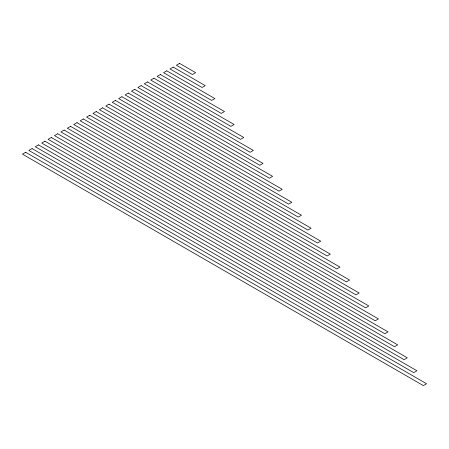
<?xml version="1.0" encoding="UTF-8"?>
<svg xmlns="http://www.w3.org/2000/svg" width="449" height="449" viewBox="0 0 449 449"><rect width="100%" height="100%" fill="white"/><g stroke="black" fill="none" stroke-linecap="round" stroke-linejoin="round"><path stroke-width="0.67" d="M25.655 152.284L22.45 154.136L423.345 385.59L426.55 383.738L25.655 152.284M32.07 148.585L28.865 150.437L413.72 372.631L416.93 370.779L32.07 148.585M38.485 144.881L35.28 146.733L404.1 359.671L407.305 357.819L38.485 144.881M44.9 141.177L41.695 143.029L394.48 346.707L397.685 344.854L44.9 141.177M51.315 137.473L48.105 139.325L384.855 333.747L388.065 331.895L51.315 137.473M57.73 133.768L54.52 135.62L375.235 320.782L378.445 318.93L57.73 133.768M64.145 130.07L60.935 131.916L365.615 307.823L368.82 305.971L64.145 130.07M70.555 126.365L67.35 128.218L355.995 294.864L359.2 293.012L70.555 126.365M76.97 122.661L73.765 124.513L346.37 281.899L349.58 280.047L76.97 122.661M83.385 118.957L80.18 120.809L336.75 268.94L339.955 267.088L83.385 118.957M89.8 115.253L86.595 117.105L327.13 255.975L330.335 254.128L89.8 115.253M96.215 111.548L93.005 113.401L317.505 243.016L320.715 241.164L96.215 111.548M102.63 107.85L99.42 109.702L307.885 230.056L311.095 228.204L102.63 107.85M109.045 104.146L105.835 105.998L298.265 217.092L301.47 215.239L109.045 104.146M115.455 100.441L112.25 102.293L288.645 204.132L291.85 202.28L115.455 100.441M121.87 96.737L118.665 98.589L279.02 191.173L282.23 189.321L121.87 96.737M128.285 93.033L125.08 94.885L269.4 178.208L272.605 176.356L128.285 93.033M134.7 89.329L131.495 91.181L259.78 165.249L262.985 163.397L134.7 89.329M141.115 85.63L137.905 87.482L250.155 152.284L253.365 150.437L141.115 85.63M147.53 81.926L144.32 83.778L240.535 139.325L243.745 137.473L147.53 81.926M153.945 78.221L150.735 80.074L230.915 126.365L234.12 124.513L153.945 78.221M160.355 74.517L157.15 76.369L221.295 113.401L224.5 111.548L160.355 74.517M166.77 70.813L163.565 72.665L211.67 100.441L214.88 98.589L166.77 70.813M173.185 67.114L169.98 68.961L202.05 87.482L205.255 85.63L173.185 67.114M179.6 63.41L176.395 65.262L192.43 74.517L195.635 72.665L179.6 63.41"/></g></svg>
